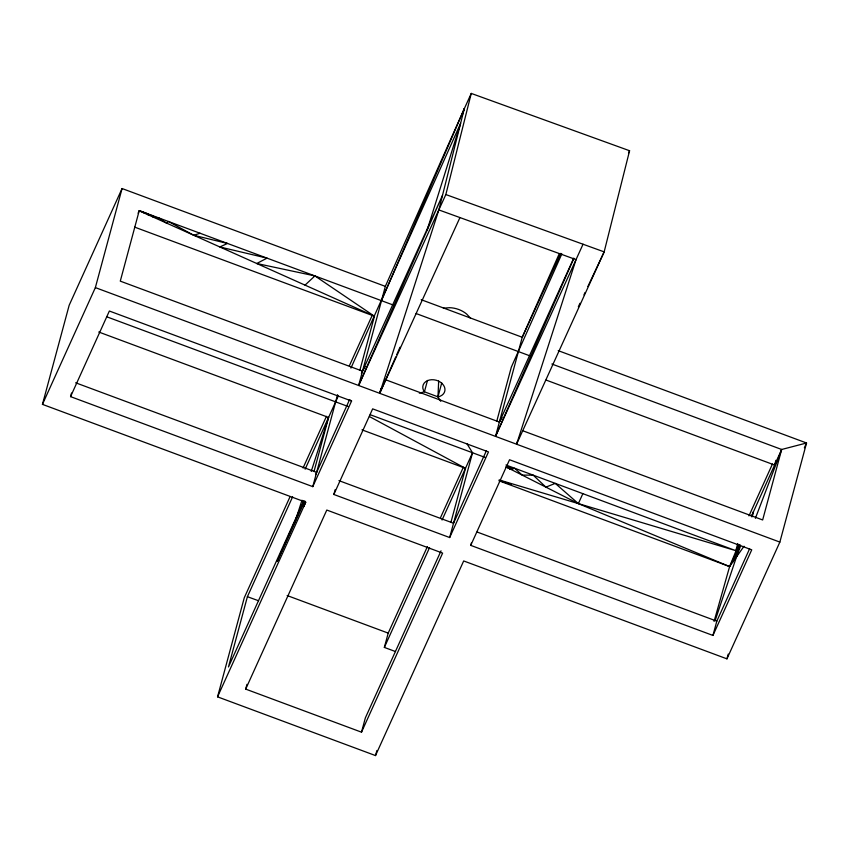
<?xml version="1.0" encoding="UTF-8"?>
<svg xmlns="http://www.w3.org/2000/svg" width="849" height="849" viewBox="0 0 849 849"><rect width="100%" height="100%" fill="white"/><g stroke="black" fill="none" stroke-linecap="round" stroke-linejoin="round"><path stroke-width="1.27" d="M715.166 620.502L736.476 556.902L735.828 550.672L737.749 543.53M440.748 401.312L437.988 396.844L438.657 381.052M752.203 516.797L753.424 511.83L751.588 516.701M459.946 217.577L379.705 393.289L438.837 209.926L464.265 108.778L471.259 93.422L629.576 150.74L604.159 251.877L516.595 444.186L517.243 441.809M461.898 116.345L464.265 108.778L385.34 286.368L358.639 385.457L445.842 194.548L471.259 93.422M349.385 399.55L351.582 401.025L312.782 486.647L70.563 396.632L71.528 393.055M245.69 689.112L326.791 510.047L442.626 553.113L361.504 732.178L245.69 689.112L246.963 684.347M558.207 350.637L806.55 442.998L779.86 542.097L726.946 658.856L463.681 560.945L375.513 755.578L217.556 696.849L305.725 502.215L42.45 404.368L69.162 305.29L122.065 188.531L385.34 286.368M42.45 404.368L95.364 287.609L122.065 188.531M217.556 696.849L244.268 597.76L289.987 496.835M292.618 496.835L247.399 596.698L228.466 666.974L303.592 501.133M313.992 471.545L328.584 417.432L98.76 332.023M312.782 486.647L337.562 394.711M359.849 370.355L374.441 316.231L314.894 275.914L256.748 263.498L267.042 258.138L219.859 246.974L227.49 243.44L193.763 235.279L168.452 221.493L166.468 223.054L158.89 217.949L152.831 216.93L152.862 215.71L148.066 214.808L148.055 213.916L139.278 210.658L138.111 213.184M333.848 494.479L372.647 408.857L488.483 451.923L449.673 537.544L333.848 494.479L335.132 489.714M380.023 392.089L380.989 388.524M427.493 380.416L424.426 391.803L419.31 393.151M437.988 396.844L440.09 396.26A11.27 8.501 15.1 0 0 443.592 385.319A11.27 8.501 15.1 0 0 429.361 380.034A11.27 8.501 15.1 0 0 423.375 390.052L424.426 391.803L437.988 396.844L441.735 382.92M361.504 732.178L365.357 717.883L441.034 550.831M395.496 651.554L384.353 647.416L388.205 633.11L427.408 546.576M375.513 755.578L376.882 750.505M450.893 522.453L465.475 468.33L369.432 416.551M449.673 537.544L472.532 452.761L467.003 443.815M496.75 421.263L511.331 367.139L561.858 253.862M583.04 244.225L495.529 436.354L522.241 337.265L559.183 253.904M470.739 545.376L509.538 459.755L751.736 549.834L712.948 635.445L470.739 545.376L471.386 542.999M712.948 635.445L716.811 621.16L749.593 548.794M775.901 460.285L774.617 465.05L546.056 380.055M804.364 447.816L806.55 442.998L781.664 449.482L762.657 519.959L522.931 430.814M726.946 658.856L728.23 654.08M714.073 621.415L729.609 566.58L738.375 545.058M739.988 544.644L736.476 556.902L740.593 545.939M427.036 230.419L460.593 123.37L350.934 368.095M294.72 522.804L301.979 500.22M311.243 471.375L328.584 417.432M516.595 444.186L576.036 259.614L438.837 209.926M733.048 561.741L739.352 544.549M305.375 501.876L303.687 506.46L305.725 502.215M755.387 518.314L781.664 449.482L551.871 364.019M381.636 300.344L464.265 108.778M495.529 436.354L573.86 258.329M303.751 501.154L277.23 561.359L304.77 500.868M358.639 385.457L442.509 195.334L361.409 373.549M379.705 393.289L395.74 356.92M396.801 354.5L400.006 347.22M582.849 493.662L578.36 503.606L729.609 566.58L744.021 546.247M70.563 396.632L109.362 311.021L351.582 401.025M303.051 468.001L326.451 416.339M349.332 365.855L372.276 315.202M305.152 469.168L338.369 395.825M315.552 474.74L349.427 399.985M440.472 517.731L463.342 467.247M384.353 647.416L429.541 547.658M442.064 520.013L472.532 452.761M486.318 450.893L453.536 523.249L338.931 480.63M384.788 379.439L499.392 422.059L573.712 258.255M748.967 515.874L772.463 464.01M751.333 516.447L781.664 449.482M628.504 153.107L629.576 150.74M560.849 253.363L522.241 337.265L421.189 299.697M578.318 306.839L580.005 303.252M583.942 294.89L585.057 292.502M587.869 286.527L604.159 251.877L445.842 194.548M735.807 554.248L729.609 566.58L498.947 480.778M499.392 422.059L502.109 417.506M365.229 366.609L362.491 371.151L120.282 281.136L139.183 210.817L374.441 316.231L134.662 227.129M305.046 285.126L314.894 275.914M511.109 469.476L514.6 468.224L522.188 475.1L533.214 475.164L545.907 487.135L555.246 483.378L578.36 503.606L505.972 466.876L510.461 469.157L506.503 466.154L512.679 468.913M193.763 235.279L200.067 233.242M443.38 308.187L449.514 307.688A21.968 16.566 15.1 0 1 466.642 314.045L470.633 318.301M499.116 479.918L735.828 550.672L505.972 465.008M500.263 480.81L511.491 484.609M247.399 596.698L258.574 600.752M139.278 210.658L393.883 305.279M416.106 313.536L530.774 356.177M95.364 287.609L779.86 542.097M107.059 316.91L348.026 406.469M370.249 414.726L484.928 457.367M361.971 429.838L465.475 468.33M75.657 382.793L316.635 472.341M477.074 532.005L716.811 621.16M287.153 595.542L388.205 633.11M143.279 212.144L143.63 212.812"/></g></svg>
